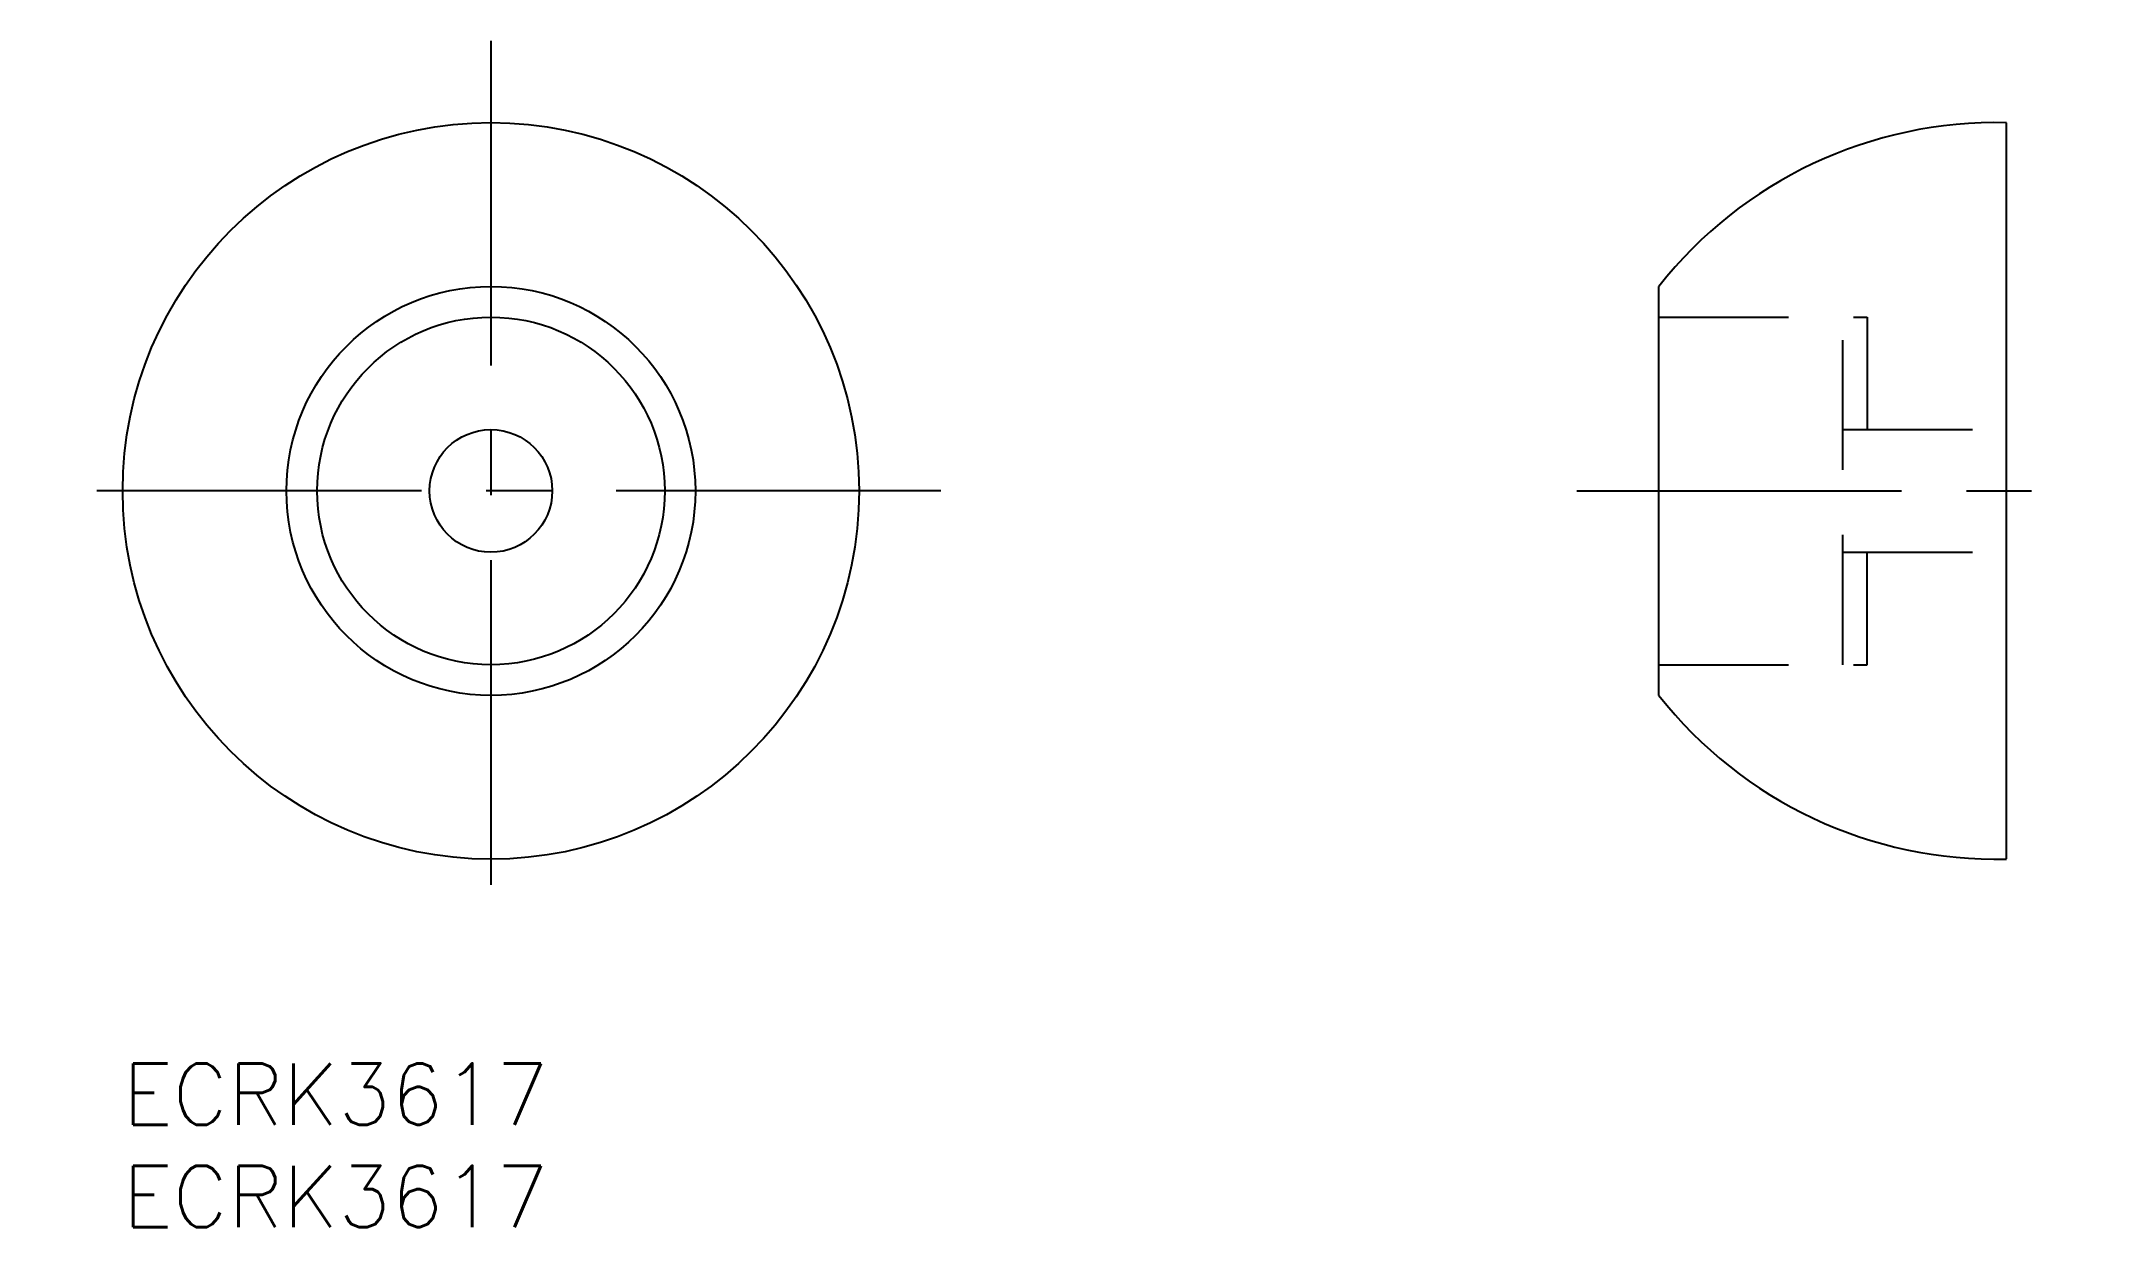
# Model space of a CAD drawing. Extents: x -4 to 96, y -8 to 50.
import ezdxf

# ---------------------------------------------------------------- set-up
doc = ezdxf.new("R2010")
doc.units = 0
doc.header["$LTSCALE"] = 0.5
doc.linetypes.add('CENTER', pattern=[50.8, 31.75, -6.35, 6.35, -6.35])
doc.linetypes.add('DASHED', pattern=[19.05, 12.7, -6.35])
for name, color, linetype in [('MSM_CENTER', 1, 'CENTER'), ('MSM_CONTINUOUS', 7, 'CONTINUOUS'), ('MSM_DASHED', 4, 'DASHED'), ('MSM_PART_NUMBER', 7, 'CONTINUOUS')]:
    doc.layers.add(name, color=color, linetype=linetype)
doc.styles.get("Standard").update_dxf_attribs({"font": 'txt.shx', "height": 1, "bigfont": 'bigfont.shx'})

# ---------------------------------------------------------------- blocks, each defined once
blk = doc.blocks.new('*U2')
at = {"layer": 'MSM_PART_NUMBER'}
blk.add_text('ECRK3617', height=3, dxfattribs=at).set_placement((0, -3))
blk = doc.blocks.new('*U3')
at = {"layer": 'MSM_PART_NUMBER'}
blk.add_text('ECRK3617', height=3, dxfattribs=at).set_placement((0, -8))

msp = doc.modelspace()

# ---------------------------------------------------------------- linework, layer by layer
at = {"layer": 'MSM_CENTER'}
for p, q in [((18.01, 50.01), (18.01, 5.99)), ((40.01, 28), (-4, 28)), ((71.13, 28), (96.13, 28))]:
    msp.add_line(p, q, dxfattribs=at)
at = {"layer": 'MSM_CONTINUOUS'}
for p, q in [((92.13, 46), (92.13, 10)), ((75.13, 18), (75.13, 38))]:
    msp.add_line(p, q, dxfattribs=at)
for radius in [18.01, 10, 8.5, 3]:
    msp.add_circle((18.01, 28), radius, dxfattribs=at)
for centre, start, end in [((91.63, 25.01), 88.628, 141.7743), ((91.63, 30.99), 218.2257, 271.372)]:
    msp.add_arc(centre, 21, start, end, dxfattribs=at)
at = {"layer": 'MSM_DASHED'}
for p, q in [((75.13, 36.5), (85.33, 36.5)), ((84.13, 19.5), (84.13, 36.5)), ((85.33, 36.5), (85.33, 31)), ((84.13, 31), (92.13, 31)), ((84.13, 25), (92.13, 25)), ((85.33, 19.5), (85.33, 25)), ((75.13, 19.5), (85.33, 19.5))]:
    msp.add_line(p, q, dxfattribs=at)

# ---------------------------------------------------------------- block references
at = {"layer": 'MSM_CONTINUOUS'}
for name in ['*U2', '*U3']:
    msp.add_blockref(name, (0, 0), dxfattribs=at)

doc.saveas('drawing.dxf')
